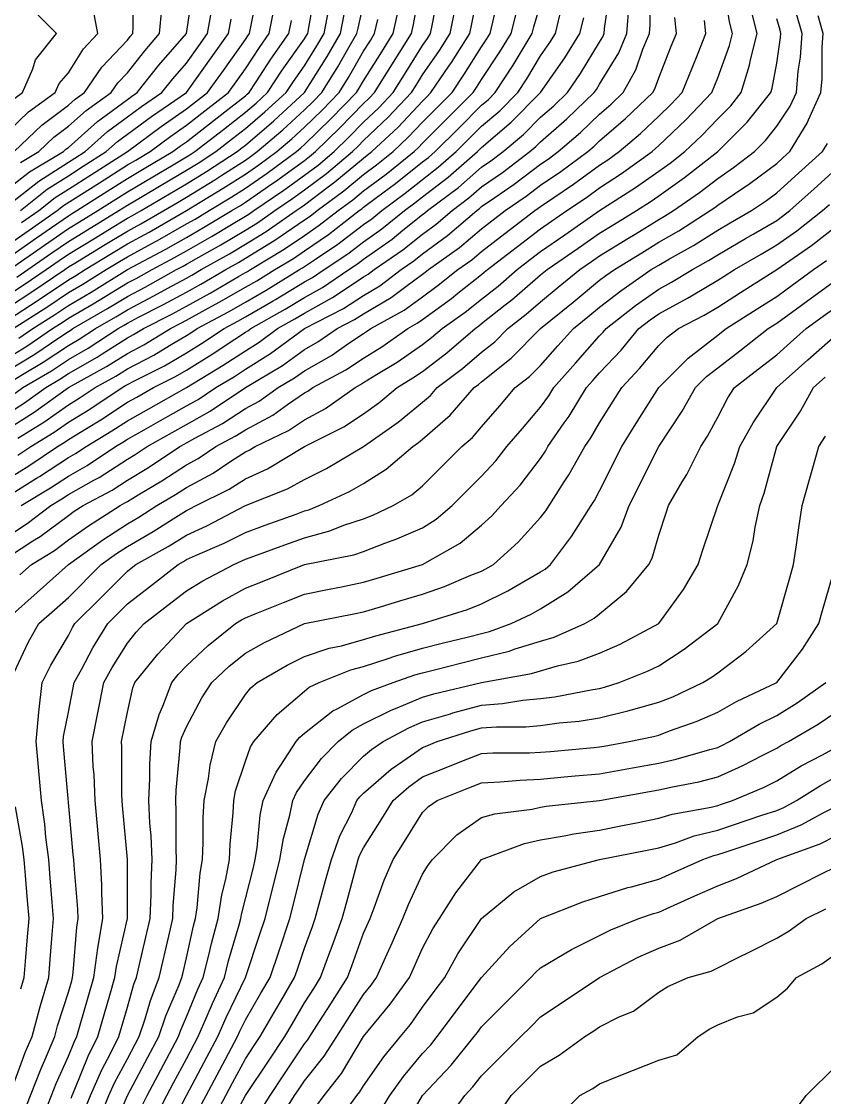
# Model space of a CAD drawing. Header units: inches. Extents: x 794995 to 811195, y 2485918 to 2508058.
# Drawn here: x 798931 to 799339, y 2490717 to 2491264 of the extents above; entities that cross this region are included whole.
import ezdxf

# ---------------------------------------------------------------- set-up
doc = ezdxf.new("R2010")
doc.units = ezdxf.units.IN
doc.header["$MEASUREMENT"] = 0
doc.layers.add('contour', color=7, linetype='Continuous')

msp = doc.modelspace()

# ---------------------------------------------------------------- linework, layer by layer
at = {"layer": 'contour'}
for points in [[(798925.16, 2491151.4), (798935.16, 2491158.36), (798949.53, 2491168.36), (798952.66, 2491170.86), (798966.41, 2491179.61), (798970.99, 2491182.53), (798985.16, 2491191.54), (798989.44, 2491194.07), (798996.7, 2491198.36), (799007.29, 2491206.23), (799015.16, 2491211.7), (799024.53, 2491218.99), (799036.59, 2491228.36), (799045.16, 2491240.36), (799052.22, 2491251.3), (799057.16, 2491258.36), (799063.16, 2491288.36)], [(798925.16, 2491080.97), (798931.83, 2491085.03), (798942.3, 2491091.22), (798955.16, 2491099.79), (798960.61, 2491102.91), (798969.01, 2491108.36), (798979.24, 2491114.28), (798985.16, 2491117.91), (798998.59, 2491124.93), (799005.69, 2491128.89), (799015.16, 2491134.07), (799017.93, 2491135.59), (799022.66, 2491138.36), (799037.1, 2491146.42), (799045.16, 2491151.22), (799055.75, 2491157.77), (799070.87, 2491168.36), (799073.42, 2491170.1), (799075.16, 2491171.36), (799087.16, 2491180.36), (799090.61, 2491182.91), (799105.16, 2491195.03), (799107.06, 2491196.46), (799109.44, 2491198.36), (799122.75, 2491210.78), (799135.16, 2491224.07), (799137.3, 2491226.22), (799139.44, 2491228.36), (799148.49, 2491241.7), (799149.85, 2491243.67), (799159.16, 2491258.36), (799160.16, 2491263.36), (799165.16, 2491288.36)], [(798930.02, 2491103.5), (798937.16, 2491108.36), (798948.15, 2491115.37), (798955.16, 2491120.1), (798966.67, 2491126.85), (798985.16, 2491138.36), (799004.72, 2491148.8), (799015.16, 2491154.73), (799023.85, 2491159.67), (799038.24, 2491168.36), (799042.55, 2491170.97), (799045.16, 2491172.65), (799059.01, 2491182.21), (799060.38, 2491183.14), (799075.16, 2491193.86), (799077.73, 2491195.79), (799080.78, 2491198.36), (799093.16, 2491210.36), (799105.16, 2491222.74), (799108.06, 2491225.46), (799110.78, 2491228.36), (799129.53, 2491258.36), (799130.54, 2491262.98), (799135.16, 2491288.36)], [(798925.16, 2491180.03), (798935.47, 2491188.05), (798952.66, 2491198.36), (798953.93, 2491199.59), (798955.16, 2491200.5), (798969.88, 2491213.65), (798971.83, 2491215.03), (798985.16, 2491224.83), (798987.19, 2491226.33), (798990.16, 2491228.36), (799001.21, 2491242.31), (799015.16, 2491258.36), (799019.03, 2491284.49)], [(798925.16, 2491032.48), (798934.98, 2491038.54), (798949.7, 2491048.36), (798953.09, 2491050.43), (798955.16, 2491051.89), (798964.39, 2491057.59), (798971.57, 2491061.95), (798985.16, 2491070.86), (798989.96, 2491073.56), (798998.49, 2491078.36), (799009.6, 2491083.92), (799015.16, 2491087.19), (799028.25, 2491095.27), (799039.7, 2491102.91), (799045.16, 2491106.49), (799046.31, 2491107.21), (799047.89, 2491108.36), (799065.32, 2491118.2), (799075.16, 2491124.15), (799084.31, 2491129.21), (799097.66, 2491138.36), (799102.16, 2491141.36), (799105.16, 2491143.65), (799119.64, 2491153.88), (799125.16, 2491158.36), (799135.16, 2491166.36), (799136.31, 2491167.21), (799137.66, 2491168.36), (799153.37, 2491180.15), (799165.16, 2491190.36), (799169.86, 2491193.66), (799176.07, 2491198.36), (799186.41, 2491207.11), (799195.16, 2491215.86), (799201.83, 2491221.69), (799208.8, 2491228.36), (799215.43, 2491238.09), (799225.16, 2491254.07), (799226.78, 2491256.74), (799227.47, 2491258.36), (799227.66, 2491260.86), (799230.78, 2491282.74)], [(798927.66, 2491198.36), (798941.69, 2491211.83), (798955.16, 2491221.93), (798958.56, 2491224.96), (798963.34, 2491228.36), (798972.19, 2491241.33), (798985.16, 2491255.03), (798986.62, 2491256.9), (798987.89, 2491258.36), (798988.16, 2491261.36), (798988.16, 2491285.36)], [(798930.45, 2490983.07), (798936.41, 2490988.36), (798948.02, 2490995.5), (798955.16, 2491000.86), (798965.4, 2491008.12), (798981.41, 2491018.36), (798983.85, 2491019.67), (798985.16, 2491020.5), (798990.61, 2491023.82), (799002.6, 2491030.92), (799015.16, 2491039.13), (799021.16, 2491042.36), (799030.16, 2491048.36), (799039.94, 2491053.58), (799045.16, 2491056.93), (799059.11, 2491064.41), (799066.59, 2491069.79), (799075.16, 2491075.63), (799076.92, 2491076.6), (799079.44, 2491078.36), (799096.16, 2491087.36), (799105.16, 2491093.36), (799114.39, 2491099.13), (799127.66, 2491108.36), (799132.49, 2491111.03), (799135.16, 2491112.98), (799149.83, 2491123.69), (799153.16, 2491126.36), (799165.16, 2491135.86), (799166.55, 2491136.97), (799168.16, 2491138.36), (799183.42, 2491150.1), (799195.16, 2491159.13), (799200.61, 2491162.91), (799208.49, 2491168.36), (799218.49, 2491175.03), (799225.16, 2491179.9), (799236.32, 2491187.2), (799251.83, 2491198.36), (799253.62, 2491199.9), (799255.16, 2491201.36), (799269.01, 2491214.51), (799282.16, 2491228.36), (799285.16, 2491235.86), (799291.16, 2491252.36), (799292.66, 2491258.36), (799291.16, 2491264.36), (799287.89, 2491285.63)], [(798931.16, 2491018.36), (798946.1, 2491027.42), (798955.16, 2491033.36), (798964.76, 2491038.76), (798979.16, 2491048.36), (798982.89, 2491050.63), (798985.16, 2491052.11), (798993.73, 2491056.93), (799001.96, 2491061.56), (799015.16, 2491068.99), (799021.16, 2491072.36), (799030.16, 2491078.36), (799039.5, 2491084.02), (799045.16, 2491087.74), (799057.85, 2491095.67), (799075.16, 2491108.36), (799094.97, 2491118.55), (799105.16, 2491125.24), (799113.39, 2491130.13), (799124.25, 2491138.36), (799130.71, 2491142.81), (799135.16, 2491146.36), (799147.85, 2491155.67), (799162.66, 2491168.36), (799164.09, 2491169.43), (799165.16, 2491170.36), (799171.83, 2491175.03), (799181.69, 2491181.83), (799195.16, 2491191.93), (799198.99, 2491194.53), (799204.16, 2491198.36), (799215.39, 2491208.13), (799225.16, 2491217.45), (799231.01, 2491222.51), (799237.16, 2491228.36), (799243.55, 2491239.97), (799247.16, 2491250.36), (799250.54, 2491258.36), (799250.87, 2491262.65), (799250.87, 2491284.07)], [(798925.16, 2491138.36), (798955.16, 2491159.23), (798960.83, 2491162.69), (798970.16, 2491168.36), (798979.33, 2491174.2), (798985.16, 2491177.91), (798998.02, 2491185.5), (799008.49, 2491191.69), (799015.16, 2491195.63), (799016.85, 2491196.67), (799019.44, 2491198.36), (799033.91, 2491209.61), (799045.16, 2491218.36), (799050.53, 2491222.99), (799056.41, 2491228.36), (799063.84, 2491239.68), (799075.16, 2491255.63), (799076.21, 2491257.31), (799076.83, 2491258.36), (799077.23, 2491260.43), (799081.01, 2491282.51)], [(798925.16, 2491094.01), (798934.08, 2491099.44), (798947.16, 2491108.36), (798952.04, 2491111.48), (798955.16, 2491113.58), (798967.79, 2491120.99), (798970.79, 2491122.73), (798985.16, 2491131.54), (798989.64, 2491133.88), (798997.66, 2491138.36), (799009.07, 2491144.45), (799015.16, 2491147.91), (799028.2, 2491155.32), (799038.1, 2491161.3), (799045.16, 2491165.5), (799046.92, 2491166.6), (799049.44, 2491168.36), (799064.72, 2491178.8), (799075.16, 2491186.36), (799082.02, 2491191.5), (799090.16, 2491198.36), (799097.77, 2491205.75), (799105.16, 2491213.36), (799112.9, 2491220.62), (799120.16, 2491228.36), (799125.93, 2491237.59), (799135.16, 2491252.36), (799137.61, 2491255.91), (799139.16, 2491258.36), (799140.16, 2491263.36), (799143.49, 2491280.03)], [(798928.06, 2491075.46), (798932.08, 2491078.36), (798946.59, 2491086.93), (798955.16, 2491092.65), (798965.16, 2491098.36), (798980.54, 2491108.36), (798983.47, 2491110.05), (798985.16, 2491111.09), (798990.87, 2491114.08), (799003.16, 2491120.36), (799015.16, 2491126.93), (799022.54, 2491130.98), (799035.16, 2491138.36), (799041.58, 2491141.94), (799045.16, 2491144.08), (799060.16, 2491153.36), (799075.16, 2491163.62), (799077.97, 2491165.55), (799081.59, 2491168.36), (799095.16, 2491178.36), (799105.16, 2491186.69), (799111.83, 2491191.69), (799120.16, 2491198.36), (799127.92, 2491205.6), (799135.16, 2491213.36), (799150.16, 2491228.36), (799156.22, 2491237.3), (799165.16, 2491251.69), (799167.83, 2491255.7), (799169.44, 2491258.36), (799170.87, 2491264.08), (799174.25, 2491279.27)], [(798931.31, 2491162.21), (798940.16, 2491168.36), (798948.49, 2491175.03), (798955.16, 2491179.27), (798966.83, 2491186.69), (798985.16, 2491198.36), (799002.37, 2491211.15), (799015.16, 2491220.03), (799025.87, 2491228.36), (799033.91, 2491239.61), (799045.16, 2491255.36), (799046.34, 2491257.18), (799047.16, 2491258.36), (799051.83, 2491281.69)], [(798925.16, 2491119.61), (798936.55, 2491126.97), (798953.28, 2491138.36), (798955.16, 2491139.67), (798958.49, 2491141.69), (798973, 2491150.52), (798985.16, 2491157.93), (798991.92, 2491161.6), (799003.62, 2491168.36), (799010.87, 2491172.65), (799015.16, 2491175.18), (799029.53, 2491183.99), (799033.16, 2491186.36), (799045.16, 2491194.07), (799047.69, 2491195.83), (799051.16, 2491198.36), (799064.08, 2491209.44), (799075.16, 2491219.54), (799079.64, 2491223.88), (799083.98, 2491228.36), (799092.07, 2491241.45), (799097.16, 2491250.36), (799101.83, 2491258.36), (799102.37, 2491261.15), (799105.16, 2491273.36)], [(798925.16, 2491057.84), (798937.74, 2491065.78), (798955.16, 2491078.36), (798974.51, 2491089.01), (798985.16, 2491095.73), (798993.43, 2491100.08), (799006.98, 2491108.36), (799012.39, 2491111.13), (799015.16, 2491112.65), (799024.63, 2491117.84), (799031.83, 2491121.7), (799045.16, 2491129.36), (799050.87, 2491132.65), (799060.16, 2491138.36), (799069.53, 2491143.99), (799075.16, 2491147.84), (799087.35, 2491156.17), (799103.02, 2491168.36), (799104.25, 2491169.27), (799105.16, 2491170.03), (799111.83, 2491175.03), (799121.39, 2491182.13), (799135.16, 2491193.07), (799138.16, 2491195.36), (799141.59, 2491198.36), (799153.37, 2491210.15), (799165.16, 2491221.93), (799168.62, 2491224.9), (799172.08, 2491228.36), (799181.21, 2491242.31), (799184.25, 2491247.45), (799190.87, 2491258.36), (799191.73, 2491261.79), (799195.16, 2491273.36)], [(798925.16, 2491023.65), (798939.01, 2491032.21), (798940.44, 2491033.08), (798955.16, 2491042.74), (798958.76, 2491044.76), (798964.16, 2491048.36), (798977.23, 2491056.29), (798985.16, 2491061.49), (798995.96, 2491067.56), (799015.16, 2491078.36), (799033.84, 2491089.68), (799045.16, 2491097.11), (799052.08, 2491101.44), (799061.52, 2491108.36), (799070.24, 2491113.28), (799075.16, 2491116.26), (799089.4, 2491124.12), (799094.25, 2491127.45), (799105.16, 2491134.61), (799107.51, 2491136.01), (799110.61, 2491138.36), (799125.16, 2491148.36), (799135.16, 2491156.36), (799142.08, 2491161.44), (799150.16, 2491168.36), (799158.73, 2491174.79), (799165.16, 2491180.36), (799175.75, 2491187.77), (799189.7, 2491198.36), (799192.66, 2491200.86), (799195.16, 2491203.36), (799208.49, 2491215.03), (799222.43, 2491228.36), (799223.54, 2491229.98), (799225.16, 2491232.65), (799234.89, 2491248.63), (799239.01, 2491258.36), (799240.16, 2491273.36)], [(798925.16, 2491087.49), (798938.13, 2491095.39), (798950.87, 2491104.07), (798955.16, 2491106.93), (798956.07, 2491107.45), (798957.47, 2491108.36), (798975.02, 2491118.5), (798985.16, 2491124.73), (798994.11, 2491129.41), (799010.16, 2491138.36), (799013.42, 2491140.1), (799015.16, 2491141.09), (799021.48, 2491144.68), (799032.62, 2491150.9), (799045.16, 2491158.36), (799051.34, 2491162.19), (799060.16, 2491168.36), (799069.07, 2491174.45), (799075.16, 2491178.86), (799086.3, 2491187.22), (799099.53, 2491198.36), (799102.39, 2491201.13), (799105.16, 2491203.99), (799117.74, 2491215.78), (799129.53, 2491228.36), (799131.7, 2491231.82), (799135.16, 2491237.36), (799143.73, 2491249.79), (799149.16, 2491258.36), (799151.83, 2491271.7)], [(798925.16, 2490961.69), (798939.28, 2490974.24), (798955.16, 2490988.36), (798972.6, 2491000.92), (798985.16, 2491009.13), (798991.01, 2491012.51), (799000.16, 2491018.36), (799009.58, 2491023.94), (799015.16, 2491027.59), (799028.66, 2491034.86), (799037.66, 2491040.86), (799045.16, 2491045.63), (799047.03, 2491046.49), (799050.16, 2491048.36), (799067.05, 2491056.47), (799075.16, 2491062), (799085.75, 2491067.77), (799100.87, 2491078.36), (799103.66, 2491079.86), (799105.16, 2491080.86), (799111.83, 2491085.03), (799122.19, 2491091.33), (799135.16, 2491100.18), (799139.77, 2491103.75), (799145.16, 2491108.36), (799156.79, 2491116.73), (799165.16, 2491123.36), (799173.53, 2491129.99), (799183.16, 2491138.36), (799189.94, 2491143.58), (799195.16, 2491147.59), (799207.43, 2491156.09), (799225.16, 2491168.36), (799243.45, 2491180.07), (799255.16, 2491188.36), (799261.01, 2491192.51), (799268.49, 2491198.36), (799277.05, 2491206.47), (799285.16, 2491215.03), (799291.83, 2491221.69), (799297.16, 2491228.36), (799301.31, 2491242.21), (799301.83, 2491245.03), (799305.16, 2491258.36), (799301.83, 2491271.7)], [(798925.16, 2491171.69), (798940.16, 2491183.36), (798955.16, 2491192.91), (798958.49, 2491195.03), (798963.73, 2491198.36), (798974.99, 2491208.53), (798985.16, 2491216.01), (798992.28, 2491221.24), (799002.66, 2491228.36), (799008.18, 2491235.34), (799015.16, 2491243.36), (799021.41, 2491252.11), (799025.87, 2491258.36), (799028.2, 2491271.4)], [(798925.16, 2491209.27), (798934.93, 2491218.59), (798948.49, 2491228.36), (798950.54, 2491232.98), (798955.16, 2491238.36), (798962.9, 2491250.62), (798970.16, 2491258.36), (798967.79, 2491270.99)], [(798925.16, 2491065.73), (798932.9, 2491070.62), (798943.62, 2491078.36), (798950.87, 2491082.65), (798955.16, 2491085.5), (798969.7, 2491093.82), (798972.3, 2491095.5), (798985.16, 2491103.62), (798988.26, 2491105.26), (798993.34, 2491108.36), (799007.77, 2491115.75), (799015.16, 2491119.79), (799027.16, 2491126.36), (799041.63, 2491134.83), (799045.16, 2491136.86), (799046.11, 2491137.41), (799047.66, 2491138.36), (799064.85, 2491148.67), (799075.16, 2491155.73), (799082.66, 2491160.86), (799092.3, 2491168.36), (799099.7, 2491173.82), (799105.16, 2491178.36), (799116.59, 2491186.93), (799130.87, 2491198.36), (799133.09, 2491200.43), (799135.16, 2491202.65), (799148.02, 2491215.5), (799160.87, 2491228.36), (799162.61, 2491230.91), (799165.16, 2491235.03), (799174.49, 2491249.03), (799180.16, 2491258.36), (799183.16, 2491270.36)], [(798925.16, 2490718.36), (798933.27, 2490740.25), (798936.7, 2490748.36), (798940.61, 2490762.91), (798941.04, 2490764.24), (798945.16, 2490778.36), (798945.93, 2490787.59), (798946.98, 2490800.18), (798947.66, 2490808.36), (798946.98, 2490816.54), (798945.93, 2490829.13), (798945.16, 2490838.36), (798943.73, 2490849.79), (798943.16, 2490856.36), (798941.52, 2490868.36), (798938.8, 2490898.36), (798940.16, 2490913.36), (798941.83, 2490928.36), (798946.27, 2490937.25), (798955.16, 2490952.36), (798957.23, 2490956.29), (798958.49, 2490958.36), (798971.83, 2490971.7), (798985.16, 2490985.03), (798987.03, 2490986.49), (798989.44, 2490988.36), (799005.93, 2490997.59), (799015.16, 2491003.36), (799025.44, 2491008.08), (799045.16, 2491018.36), (799066.59, 2491026.93), (799075.16, 2491031.7), (799086.27, 2491037.25), (799105.16, 2491048.36), (799122.75, 2491060.78), (799135.16, 2491070.86), (799139.16, 2491074.36), (799142.66, 2491078.36), (799155.43, 2491088.09), (799165.16, 2491096.36), (799171.83, 2491101.69), (799178.49, 2491108.36), (799187.84, 2491115.68), (799195.16, 2491122), (799204.16, 2491129.36), (799215.16, 2491138.36), (799221.07, 2491142.45), (799225.16, 2491145.28), (799239.44, 2491154.08), (799243.16, 2491156.36), (799255.16, 2491163.75), (799258.09, 2491165.44), (799262.66, 2491168.36), (799275.93, 2491177.59), (799285.16, 2491184.73), (799293.27, 2491190.25), (799303.91, 2491198.36), (799309.53, 2491203.99), (799315.16, 2491211.22), (799322.02, 2491221.5), (799325.16, 2491228.36), (799326.07, 2491239.27), (799327.16, 2491246.36), (799328.02, 2491258.36), (799325.16, 2491268.36)], [(798925.16, 2491125.86), (798932.75, 2491130.77), (798943.91, 2491138.36), (798950.54, 2491142.98), (798955.16, 2491146.19), (798968.94, 2491154.58), (798975.16, 2491158.36), (798985.16, 2491164.45), (798987.69, 2491165.83), (798992.08, 2491168.36), (799006.59, 2491176.93), (799015.16, 2491182), (799025.3, 2491188.22), (799040.87, 2491198.36), (799043.28, 2491200.24), (799045.16, 2491201.69), (799059.49, 2491214.03), (799075.16, 2491228.36), (799086.74, 2491246.78), (799093.49, 2491258.36), (799095.39, 2491268.13)], [(798925.16, 2491003.36), (798934.29, 2491009.23), (798946.16, 2491018.36), (798951.76, 2491021.76), (798955.16, 2491023.99), (798968.02, 2491031.22), (798970.81, 2491032.71), (798985.16, 2491041.93), (798989.16, 2491044.36), (798995.16, 2491048.36), (799007.96, 2491055.56), (799015.16, 2491059.61), (799027.16, 2491066.36), (799045.16, 2491078.36), (799063.91, 2491089.61), (799075.16, 2491097.65), (799081.98, 2491101.54), (799091.83, 2491108.36), (799100.63, 2491112.89), (799105.16, 2491115.86), (799119.28, 2491124.24), (799126.59, 2491129.79), (799135.16, 2491136.05), (799136.49, 2491137.03), (799138.16, 2491138.36), (799153.91, 2491149.61), (799165.16, 2491159.13), (799170.38, 2491163.14), (799177.16, 2491168.36), (799187.81, 2491175.71), (799195.16, 2491181.22), (799205.37, 2491188.15), (799219.16, 2491198.36), (799222.37, 2491201.15), (799225.16, 2491203.82), (799238.33, 2491215.19), (799252.16, 2491228.36), (799253.22, 2491230.3), (799255.16, 2491235.86), (799261.59, 2491251.93), (799264.16, 2491258.36), (799263.34, 2491266.54)], [(798927.16, 2491108.36), (798944.25, 2491119.27), (798955.16, 2491126.62), (798962.56, 2491130.96), (798974.44, 2491138.36), (798981.1, 2491142.42), (798985.16, 2491144.88), (798999.44, 2491152.65), (799000.38, 2491153.14), (799015.16, 2491161.54), (799019.51, 2491164.01), (799026.7, 2491168.36), (799038.2, 2491175.32), (799045.16, 2491179.79), (799056.15, 2491187.37), (799071.16, 2491198.36), (799073.31, 2491200.21), (799075.16, 2491201.89), (799088.59, 2491214.93), (799101.63, 2491228.36), (799102.98, 2491230.54), (799105.16, 2491234.36), (799114.39, 2491249.13), (799120.16, 2491258.36), (799122.85, 2491270.67)], [(798927.95, 2491225.57), (798931.83, 2491228.36), (798937.16, 2491240.36), (798938.49, 2491245.03), (798949.16, 2491258.36), (798937.16, 2491270.36)], [(798928.96, 2491134.56), (798934.53, 2491138.36), (798946.7, 2491146.82), (798955.16, 2491152.71), (798964.89, 2491158.63), (798980.87, 2491168.36), (798985.16, 2491171.09), (798991.83, 2491175.03), (799002.3, 2491181.22), (799015.16, 2491188.82), (799021.07, 2491192.45), (799030.16, 2491198.36), (799038.6, 2491204.92), (799045.16, 2491210.03), (799055.01, 2491218.51), (799065.78, 2491228.36), (799069.5, 2491234.02), (799075.16, 2491242), (799081.48, 2491252.05), (799085.16, 2491258.36), (799087.57, 2491270.78)], [(798929.44, 2491052.65), (798942.75, 2491060.78), (798955.16, 2491069.54), (798960.61, 2491072.91), (798968.8, 2491078.36), (798979.35, 2491084.17), (798985.16, 2491087.84), (798998.61, 2491094.91), (799006.59, 2491099.79), (799015.16, 2491104.83), (799017.34, 2491106.18), (799020.61, 2491108.36), (799036.59, 2491116.93), (799045.16, 2491121.86), (799055.64, 2491127.89), (799072.66, 2491138.36), (799074.22, 2491139.3), (799075.16, 2491139.94), (799080.16, 2491143.36), (799092.16, 2491151.36), (799105.16, 2491161.3), (799109.3, 2491164.22), (799114.39, 2491168.36), (799126.31, 2491177.21), (799135.16, 2491184.24), (799143.16, 2491190.36), (799152.3, 2491198.36), (799158.73, 2491204.79), (799165.16, 2491211.22), (799174.39, 2491219.13), (799183.62, 2491228.36), (799188.18, 2491235.34), (799195.16, 2491247.11), (799199.77, 2491253.75), (799202.66, 2491258.36), (799205.16, 2491268.36)], [(798929.52, 2491044), (798936.07, 2491048.36), (798947.92, 2491055.6), (798955.16, 2491060.71), (798966.07, 2491067.45), (798982.43, 2491078.36), (798984.19, 2491079.33), (798985.16, 2491079.94), (798988.49, 2491081.69), (799004.05, 2491089.47), (799015.16, 2491096.01), (799022.8, 2491100.73), (799034.25, 2491108.36), (799041.35, 2491112.17), (799045.16, 2491114.36), (799059.28, 2491122.48), (799060.41, 2491123.12), (799075.16, 2491132.05), (799079.23, 2491134.29), (799085.16, 2491138.36), (799097.16, 2491146.36), (799105.16, 2491152.48), (799114.47, 2491159.05), (799125.93, 2491168.36), (799131.22, 2491172.3), (799135.16, 2491175.42), (799148.16, 2491185.36), (799163.02, 2491198.36), (799164.09, 2491199.43), (799165.16, 2491200.5), (799180.16, 2491213.36), (799195.16, 2491228.36), (799207.47, 2491246.05), (799215.16, 2491258.36), (799217.16, 2491266.36)], [(798930.78, 2491192.74), (798940.16, 2491198.36), (798947.81, 2491205.71), (798955.16, 2491211.22), (798964.22, 2491219.3), (798976.98, 2491228.36), (798980.29, 2491233.23), (798985.16, 2491238.36), (798993.94, 2491249.58), (799001.52, 2491258.36), (799002.66, 2491270.86)], [(798932.85, 2490710.67), (798935.87, 2490718.36), (798941.31, 2490732.21), (798943.16, 2490736.36), (798948.24, 2490748.36), (798949.7, 2490753.82), (798955.16, 2490770.86), (798956.83, 2490776.7), (798957.3, 2490778.36), (798957.66, 2490780.86), (798959.44, 2490804.07), (798960.16, 2490808.36), (798959.96, 2490813.16), (798958.02, 2490835.5), (798957.89, 2490838.36), (798957.66, 2490840.86), (798952.66, 2490895.86), (798952.43, 2490898.36), (798952.66, 2490900.86), (798955.16, 2490913.36), (798958.16, 2490928.36), (798961.83, 2490935.03), (798967.57, 2490945.95), (798975.16, 2490958.36), (798980.16, 2490963.36), (798985.16, 2490968.36), (798996.41, 2490977.11), (799010.87, 2490988.36), (799013.62, 2490989.9), (799015.16, 2490990.86), (799019.77, 2490992.98), (799034.25, 2490999.27), (799045.16, 2491004.73), (799055.16, 2491008.36), (799070.87, 2491014.07), (799075.16, 2491015.63), (799077.3, 2491016.22), (799082.66, 2491018.36), (799097.96, 2491025.56), (799105.16, 2491029.61), (799116.7, 2491036.82), (799130.16, 2491048.36), (799133.09, 2491050.43), (799135.16, 2491052.11), (799149.16, 2491064.36), (799161.41, 2491078.36), (799163.54, 2491079.98), (799165.16, 2491081.36), (799180.16, 2491093.36), (799195.16, 2491108.36), (799211.66, 2491121.86), (799225.16, 2491132.91), (799228.24, 2491135.29), (799232.66, 2491138.36), (799246.59, 2491146.93), (799255.16, 2491152.21), (799265.4, 2491158.12), (799281.41, 2491168.36), (799283.62, 2491169.9), (799285.16, 2491171.09), (799293.73, 2491176.93), (799301.44, 2491182.08), (799315.16, 2491192.36), (799318.32, 2491195.2), (799321.83, 2491198.36), (799330.68, 2491212.84), (799331.31, 2491214.51), (799337.66, 2491228.36), (799338.24, 2491235.28), (799338.24, 2491251.44), (799338.73, 2491258.36), (799336.16, 2491267.36)], [(798925.16, 2490928.36), (798934.76, 2490948.76), (798940.16, 2490958.36), (798948.1, 2490965.42), (798955.16, 2490971.7), (798971.83, 2490988.36), (798979.58, 2490993.94), (798985.16, 2490997.59), (798998.33, 2491005.19), (799008.49, 2491011.69), (799015.16, 2491015.86), (799016.87, 2491016.65), (799020.16, 2491018.36), (799036.83, 2491026.69), (799045.16, 2491032), (799056.41, 2491037.11), (799075.16, 2491048.36), (799095.16, 2491058.36), (799105.16, 2491065.03), (799112.9, 2491070.62), (799122.3, 2491078.36), (799130.29, 2491083.23), (799135.16, 2491086.54), (799147.47, 2491096.05), (799161.83, 2491108.36), (799163.76, 2491109.76), (799165.16, 2491110.86), (799177.16, 2491120.36), (799180.53, 2491123), (799195.16, 2491135.63), (799198.49, 2491138.36), (799214.25, 2491149.27), (799225.16, 2491156.82), (799232.3, 2491161.22), (799243.91, 2491168.36), (799250.77, 2491172.75), (799255.16, 2491175.86), (799268.33, 2491185.19), (799285.16, 2491198.36), (799300.16, 2491213.36), (799312.16, 2491228.36), (799312.85, 2491230.67), (799315.16, 2491243.36), (799317.16, 2491256.36), (799317.3, 2491258.36), (799316.83, 2491260.03), (799315.16, 2491265.86)], [(798925.16, 2491113.36), (798939.28, 2491122.48), (798940.35, 2491123.17), (798955.16, 2491133.14), (798958.45, 2491135.07), (798963.73, 2491138.36), (798977.05, 2491146.47), (798985.16, 2491151.4), (798996.15, 2491157.37), (799015.16, 2491168.36), (799033.85, 2491179.67), (799045.16, 2491186.93), (799051.92, 2491191.6), (799061.16, 2491198.36), (799068.7, 2491204.82), (799075.16, 2491210.71), (799084.11, 2491219.41), (799092.81, 2491228.36), (799097.52, 2491236), (799105.16, 2491249.36), (799108.62, 2491254.9), (799110.78, 2491258.36), (799112.36, 2491265.56)], [(798925.16, 2491144.88), (798939.01, 2491154.51), (798946.59, 2491159.79), (798955.16, 2491165.75), (798956.78, 2491166.74), (798959.44, 2491168.36), (798975.16, 2491178.36), (798985.16, 2491184.73), (798993.73, 2491189.79), (799008.24, 2491198.36), (799012.21, 2491201.31), (799015.16, 2491203.36), (799029.22, 2491214.3), (799037.66, 2491220.86), (799045.16, 2491226.7), (799046.05, 2491227.47), (799047.03, 2491228.36), (799050.61, 2491233.82), (799058.1, 2491245.42), (799067.16, 2491258.36), (799068.49, 2491265.03)], [(798925.16, 2490992.65), (798937.16, 2491000.36), (798940.87, 2491002.65), (798955.16, 2491013.36), (798958.09, 2491015.44), (798962.66, 2491018.36), (798977.33, 2491026.19), (798985.16, 2491031.22), (798995.83, 2491037.7), (799011.83, 2491048.36), (799013.96, 2491049.56), (799015.16, 2491050.24), (799019.44, 2491052.65), (799033.42, 2491060.1), (799045.16, 2491067.65), (799052.14, 2491071.38), (799061.83, 2491078.36), (799070.16, 2491083.36), (799075.16, 2491086.93), (799088.8, 2491094.73), (799097.66, 2491100.86), (799105.16, 2491105.86), (799106.7, 2491106.82), (799108.91, 2491108.36), (799125.83, 2491117.69), (799135.16, 2491124.51), (799143.16, 2491130.36), (799153.16, 2491138.36), (799160.16, 2491143.36), (799165.16, 2491147.59), (799176.9, 2491156.62), (799192.16, 2491168.36), (799193.93, 2491169.59), (799195.16, 2491170.5), (799201.83, 2491175.03), (799211.83, 2491181.7), (799225.16, 2491191.44), (799229.34, 2491194.18), (799235.16, 2491198.36), (799245.93, 2491207.59), (799255.16, 2491216.36), (799261.31, 2491222.21), (799267.16, 2491228.36), (799272.3, 2491241.22), (799275.16, 2491248.36), (799279.16, 2491258.36), (799278.49, 2491265.03)], [(798930.78, 2491168.36), (798944.33, 2491179.19), (798955.16, 2491186.09), (798962.66, 2491190.86), (798974.44, 2491198.36), (798980.07, 2491203.45), (798985.16, 2491207.19), (798997.36, 2491216.16), (799015.16, 2491228.36), (799036.59, 2491258.36), (799037.89, 2491265.63)], [(798941.04, 2490704.24), (798946.59, 2490718.36), (798949, 2490724.52), (798955.16, 2490738.36), (798958.02, 2490745.5), (798959.44, 2490748.36), (798961.16, 2490754.36), (798965.16, 2490768.36), (798968.02, 2490778.36), (798970.16, 2490793.36), (798972.66, 2490808.36), (798972.12, 2490821.4), (798972.12, 2490825.32), (798971.52, 2490838.36), (798968.8, 2490868.36), (798968.2, 2490881.4), (798967.79, 2490885.73), (798967.16, 2490898.36), (798973.16, 2490928.36), (798977.42, 2490936.1), (798985.16, 2490948.36), (798989.6, 2490953.92), (798993.73, 2490958.36), (799005.78, 2490967.74), (799015.16, 2490975.03), (799023.43, 2490980.08), (799039.16, 2490988.36), (799043.34, 2490990.18), (799045.16, 2490991.09), (799049.44, 2490992.65), (799065.16, 2490998.36), (799075.16, 2491002), (799088.02, 2491005.5), (799095.16, 2491008.36), (799105.16, 2491011.69), (799109.96, 2491013.56), (799120.16, 2491018.36), (799129.7, 2491023.82), (799135.16, 2491028.36), (799145.16, 2491038.36), (799155.16, 2491048.36), (799160.54, 2491052.98), (799165.16, 2491058.36), (799174.39, 2491069.13), (799182.3, 2491078.36), (799189.53, 2491083.99), (799195.16, 2491089.61), (799203.98, 2491099.54), (799211.83, 2491108.36), (799219.16, 2491114.36), (799225.16, 2491119.27), (799235.93, 2491127.59), (799251.41, 2491138.36), (799255.16, 2491140.67), (799260.61, 2491143.82), (799272.85, 2491150.67), (799285.16, 2491158.36), (799291.48, 2491162.05), (799302.3, 2491168.36), (799310.02, 2491173.5), (799315.16, 2491177.36), (799326.21, 2491187.31), (799338.49, 2491198.36), (799341.02, 2491202.5)], [(798956.49, 2490717.03), (798957.03, 2490718.36), (798958.49, 2490721.69), (798965.16, 2490738.36), (798970.16, 2490748.36), (798973.49, 2490760.03), (798976.16, 2490769.36), (798978.73, 2490778.36), (798979.53, 2490783.99), (798985.16, 2490808.36), (798985.16, 2490838.36), (798982.66, 2490865.86), (798982.43, 2490868.36), (798982.3, 2490871.22), (798982.3, 2490895.5), (798982.16, 2490898.36), (798985.16, 2490913.36), (798987.89, 2490925.63), (798988.91, 2490928.36), (799000.68, 2490942.84), (799015.16, 2490958.36), (799033.55, 2490969.97), (799045.16, 2490976.36), (799053.73, 2490979.79), (799075.16, 2490988.36), (799100.16, 2490993.36), (799105.16, 2490995.03), (799116.07, 2490999.27), (799122.12, 2491001.4), (799135.16, 2491007.11), (799142.08, 2491011.44), (799150.16, 2491018.36), (799165.16, 2491033.36), (799172.36, 2491041.16), (799178.02, 2491048.36), (799185.93, 2491057.59), (799195.16, 2491068.36), (799199.3, 2491074.22), (799201.83, 2491078.36), (799212.81, 2491090.71), (799225.16, 2491104.61), (799226.98, 2491106.54), (799228.49, 2491108.36), (799243.45, 2491120.07), (799255.16, 2491128.36), (799261.65, 2491131.88), (799272.3, 2491138.36), (799280.54, 2491142.98), (799285.16, 2491145.86), (799299.37, 2491154.15), (799303.16, 2491156.36), (799315.16, 2491163.36), (799318.09, 2491165.44), (799321.83, 2491168.36), (799334.11, 2491179.41), (799345.16, 2491189.36)], [(798963.16, 2490710.36), (798966.41, 2490718.36), (798972.12, 2490731.4), (798976.59, 2490739.79), (798980.87, 2490748.36), (798985.16, 2490763.36), (798988.49, 2490775.03), (798989.77, 2490778.36), (798991.16, 2490784.36), (798994.53, 2490798.99), (798996.7, 2490808.36), (798997.16, 2490820.36), (798997.16, 2490826.36), (798997.66, 2490838.36), (798997.16, 2490850.36), (798996.59, 2490856.93), (798996.07, 2490868.36), (798996.59, 2490879.79), (798996.59, 2490886.93), (798997.16, 2490898.36), (799001.31, 2490912.21), (799003.16, 2490916.36), (799007.66, 2490928.36), (799011.02, 2490932.5), (799015.16, 2490936.93), (799026.27, 2490947.25), (799040.16, 2490958.36), (799043.22, 2490960.3), (799045.16, 2490961.36), (799050.16, 2490963.36), (799064.44, 2490969.07), (799075.16, 2490973.36), (799087.66, 2490975.86), (799093.91, 2490977.11), (799105.16, 2490979.36), (799112.08, 2490981.44), (799135.16, 2490988.36), (799154.25, 2490999.27), (799165.16, 2491008.36), (799170.38, 2491013.14), (799175.16, 2491018.36), (799184.72, 2491028.8), (799195.16, 2491042.36), (799197.56, 2491045.96), (799198.91, 2491048.36), (799207.16, 2491060.36), (799209.64, 2491063.88), (799218.49, 2491078.36), (799221.63, 2491081.89), (799225.16, 2491085.86), (799236.07, 2491097.45), (799245.16, 2491108.36), (799250.77, 2491112.75), (799255.16, 2491115.86), (799269.75, 2491123.77), (799271.83, 2491125.03), (799285.16, 2491132.91), (799288.49, 2491135.03), (799293.73, 2491138.36), (799307.26, 2491146.26), (799315.16, 2491150.86), (799325.4, 2491158.12), (799338.49, 2491168.36), (799342, 2491171.52)], [(798969.83, 2490703.69), (798975.78, 2490718.36), (798978.64, 2490724.88), (798985.16, 2490737.11), (798989.07, 2490744.45), (798991.16, 2490748.36), (798994.16, 2490757.36), (798996.83, 2490766.69), (799001.31, 2490778.36), (799006.16, 2490799.36), (799008.24, 2490808.36), (799008.49, 2490815.03), (799009.94, 2490833.14), (799010.16, 2490838.36), (799009.94, 2490843.58), (799009.94, 2490863.14), (799009.7, 2490868.36), (799009.94, 2490873.58), (799012, 2490895.2), (799012.16, 2490898.36), (799012.85, 2490900.67), (799015.16, 2490905.86), (799022.98, 2490920.54), (799028.02, 2490928.36), (799036.88, 2490936.64), (799045.16, 2490943.36), (799054.76, 2490948.76), (799075.16, 2490958.36), (799100.16, 2490963.36), (799105.16, 2490964.36), (799113.73, 2490966.93), (799123.62, 2490969.9), (799135.16, 2490973.36), (799146.27, 2490977.25), (799159.7, 2490982.91), (799165.16, 2490985.03), (799167.38, 2490986.14), (799171.16, 2490988.36), (799183.73, 2490999.79), (799195.16, 2491012.36), (799197.77, 2491015.75), (799207.16, 2491030.36), (799209.56, 2491033.96), (799217.66, 2491048.36), (799220.71, 2491052.81), (799225.16, 2491060.36), (799232.08, 2491071.44), (799236.41, 2491078.36), (799245.48, 2491088.04), (799255.16, 2491099.79), (799259.44, 2491104.07), (799265.16, 2491108.36), (799278.3, 2491115.22), (799285.16, 2491119.27), (799296.83, 2491126.69), (799315.16, 2491138.36), (799332.85, 2491150.67), (799345.16, 2491160.18)], [(798976.22, 2490697.3), (798985.16, 2490718.36), (798995.59, 2490737.93), (799001.16, 2490748.36), (799004.66, 2490758.86), (799011.41, 2490774.61), (799012.85, 2490778.36), (799013.28, 2490780.24), (799015.16, 2490788.36), (799018.8, 2490804.72), (799019.77, 2490808.36), (799020.61, 2490813.82), (799022.08, 2490831.44), (799023.34, 2490838.36), (799023.73, 2490846.93), (799023.73, 2490859.79), (799024.16, 2490868.36), (799026.41, 2490879.61), (799027.16, 2490886.36), (799030.16, 2490898.36), (799035.56, 2490907.96), (799045.16, 2490922.36), (799047.89, 2490925.63), (799051.16, 2490928.36), (799066.27, 2490937.25), (799075.16, 2490941.7), (799087.66, 2490945.86), (799093.91, 2490947.11), (799105.16, 2490950.18), (799111.37, 2490952.15), (799135.16, 2490958.36), (799157.96, 2490965.56), (799165.16, 2490968.36), (799178.49, 2490975.03), (799186.59, 2490979.79), (799195.16, 2490984.61), (799197.47, 2490986.05), (799200.16, 2490988.36), (799210.87, 2491002.65), (799213.16, 2491006.36), (799220.87, 2491018.36), (799222.55, 2491020.97), (799225.16, 2491025.86), (799236.41, 2491048.36), (799243.62, 2491059.9), (799255.16, 2491078.36), (799270.16, 2491093.36), (799285.16, 2491105.03), (799287.03, 2491106.49), (799289.44, 2491108.36), (799305.16, 2491118.36), (799315.16, 2491124.73), (799323.05, 2491130.47), (799333.91, 2491138.36), (799340.54, 2491142.98)], [(798991.83, 2490711.69), (798995.16, 2490718.36), (799002.12, 2490731.4), (799006.59, 2490739.79), (799011.16, 2490748.36), (799012.16, 2490751.36), (799015.16, 2490758.36), (799021.01, 2490772.51), (799023.73, 2490778.36), (799026.59, 2490789.79), (799027.89, 2490795.63), (799031.31, 2490808.36), (799033.16, 2490820.36), (799035.16, 2490828.36), (799036.98, 2490838.36), (799037.33, 2490846.19), (799038.84, 2490862.05), (799039.16, 2490868.36), (799040.16, 2490873.36), (799045.16, 2490888.36), (799047.77, 2490895.75), (799049.44, 2490898.36), (799061.31, 2490912.21), (799075.16, 2490924.07), (799077.56, 2490925.96), (799082.66, 2490928.36), (799098.73, 2490934.79), (799105.16, 2490936.54), (799117.16, 2490940.36), (799121.61, 2490941.91), (799135.16, 2490945.86), (799145.16, 2490948.36), (799158.49, 2490951.69), (799165.16, 2490953.36), (799169.16, 2490954.36), (799180.16, 2490958.36), (799190.36, 2490963.16), (799195.16, 2490965.86), (799209.01, 2490974.51), (799225.16, 2490988.36), (799236.07, 2491007.45), (799240.16, 2491018.36), (799255.16, 2491048.36), (799267.16, 2491066.36), (799273.91, 2491078.36), (799279.53, 2491083.99), (799285.16, 2491088.36), (799296.41, 2491097.11), (799310.87, 2491108.36), (799315.16, 2491111.09), (799325.16, 2491118.36), (799330.95, 2491122.57), (799345.16, 2491132.91)], [(798998.49, 2490705.03), (799005.16, 2490718.36), (799008.64, 2490724.88), (799015.16, 2490737.11), (799019.07, 2490744.45), (799021.16, 2490748.36), (799025.75, 2490758.95), (799028.33, 2490765.19), (799034.44, 2490778.36), (799036.59, 2490786.93), (799042, 2490805.2), (799042.85, 2490808.36), (799043.16, 2490810.36), (799045.16, 2490818.36), (799049.16, 2490834.36), (799050.16, 2490838.36), (799051.16, 2490844.36), (799052.66, 2490860.86), (799054.16, 2490868.36), (799060.68, 2490882.84), (799063.16, 2490886.36), (799070.87, 2490898.36), (799072.85, 2490900.67), (799075.16, 2490902.65), (799089.56, 2490913.96), (799091.83, 2490915.03), (799105.16, 2490922.36), (799109.16, 2490924.36), (799120.16, 2490928.36), (799131.29, 2490932.23), (799135.16, 2490933.36), (799141.83, 2490935.03), (799155.16, 2490938.36), (799165.16, 2490940.86), (799179.16, 2490944.36), (799182.3, 2490945.5), (799195.16, 2490949.36), (799202.08, 2490951.44), (799217.66, 2490958.36), (799222.43, 2490961.09), (799225.16, 2490963.36), (799238.8, 2490974.73), (799250.16, 2490988.36), (799251.83, 2490991.69), (799255.16, 2491003.36), (799258.91, 2491014.61), (799260.16, 2491018.36), (799267.16, 2491030.36), (799269.44, 2491034.08), (799276.59, 2491048.36), (799279.94, 2491053.58), (799285.16, 2491063.36), (799290.38, 2491073.14), (799293.73, 2491078.36), (799305.78, 2491087.74), (799315.16, 2491095.03), (799322.22, 2491101.3), (799330.16, 2491108.36), (799338.84, 2491114.68), (799345.16, 2491119.27)], [(799004.95, 2490698.57), (799015.16, 2490718.36), (799025.59, 2490737.93), (799031.16, 2490748.36), (799035.39, 2490758.13), (799045.16, 2490778.36), (799052.66, 2490800.86), (799055.16, 2490808.36), (799062.66, 2490838.36), (799064.44, 2490849.07), (799067.66, 2490860.86), (799069.16, 2490868.36), (799071.02, 2490872.5), (799075.16, 2490878.36), (799083.73, 2490889.79), (799092.3, 2490898.36), (799099.35, 2490904.17), (799105.16, 2490907.36), (799119.16, 2490914.36), (799122.3, 2490915.5), (799135.16, 2490920.86), (799140.97, 2490922.56), (799165.16, 2490928.36), (799190.54, 2490932.98), (799203.73, 2490936.93), (799214.25, 2490939.27), (799225.16, 2490943.36), (799235.59, 2490947.93), (799255.16, 2490958.36), (799267.79, 2490975.73), (799275.16, 2490988.36), (799277.66, 2490995.86), (799285.16, 2491018.36), (799293.73, 2491039.79), (799296.41, 2491048.36), (799303.16, 2491060.36), (799315.16, 2491078.36), (799331.04, 2491092.48), (799345.16, 2491105.03)], [(799021.68, 2490711.84), (799025.16, 2490718.36), (799032.12, 2490731.4), (799036.59, 2490739.79), (799041.16, 2490748.36), (799042.37, 2490751.15), (799045.16, 2490756.93), (799053.05, 2490770.47), (799057.66, 2490778.36), (799062.03, 2490791.49), (799067.66, 2490808.36), (799069.16, 2490814.36), (799075.16, 2490838.36), (799082.08, 2490861.44), (799085.16, 2490868.36), (799093.91, 2490879.61), (799105.16, 2490890.86), (799109.16, 2490894.36), (799115.16, 2490898.36), (799128.1, 2490905.42), (799135.16, 2490908.36), (799149.28, 2490912.48), (799150.61, 2490912.91), (799165.16, 2490916.82), (799175.87, 2490917.65), (799186.16, 2490919.36), (799195.16, 2490920.18), (799202.36, 2490921.16), (799221.63, 2490924.83), (799225.16, 2490925.36), (799227.56, 2490925.96), (799235.16, 2490928.36), (799249.44, 2490934.08), (799255.16, 2490936.93), (799268.2, 2490945.32), (799285.16, 2490958.36), (799295.75, 2490977.77), (799300.16, 2490988.36), (799303.16, 2491000.36), (799304.25, 2491007.45), (799306.59, 2491018.36), (799308.84, 2491024.68), (799315.16, 2491048.36), (799327.16, 2491066.36), (799333.91, 2491078.36), (799339.86, 2491083.65)], [(799028.2, 2490705.32), (799035.16, 2490718.36), (799038.64, 2490724.88), (799045.16, 2490737.11), (799049.66, 2490743.86), (799052.66, 2490748.36), (799060.95, 2490762.57), (799063.16, 2490766.36), (799070.16, 2490778.36), (799071.41, 2490782.11), (799075.16, 2490793.36), (799079.16, 2490804.36), (799080.61, 2490808.36), (799082.66, 2490815.86), (799085.87, 2490827.65), (799088.8, 2490838.36), (799093.16, 2490850.36), (799099.16, 2490862.36), (799101.83, 2490868.36), (799103.28, 2490870.24), (799105.16, 2490872.11), (799119.16, 2490884.36), (799125.16, 2490888.36), (799135.16, 2490895.36), (799137.3, 2490896.22), (799142.66, 2490898.36), (799159.7, 2490903.82), (799165.16, 2490905.28), (799172.66, 2490905.86), (799187.66, 2490905.86), (799195.16, 2490906.54), (799204.63, 2490907.84), (799214.72, 2490908.8), (799225.16, 2490910.36), (799239.56, 2490913.96), (799241.31, 2490914.51), (799255.16, 2490918.36), (799262.36, 2490921.16), (799277.66, 2490928.36), (799282.3, 2490931.22), (799285.16, 2490933.36), (799299.44, 2490944.08), (799315.16, 2490958.36), (799321.83, 2490981.69), (799323.73, 2490988.36), (799325.16, 2490998.36), (799326.41, 2491007.11), (799328.02, 2491018.36), (799331.83, 2491031.7), (799333.16, 2491036.36), (799336.59, 2491048.36), (799339.94, 2491053.58)], [(799034.72, 2490698.8), (799045.16, 2490718.36), (799057.16, 2490736.36), (799065.16, 2490748.36), (799068.84, 2490754.68), (799075.16, 2490765.5), (799080.16, 2490773.36), (799083.34, 2490778.36), (799088.02, 2490791.22), (799089.16, 2490794.36), (799094.25, 2490808.36), (799096.59, 2490816.93), (799102.43, 2490838.36), (799103.16, 2490840.36), (799105.16, 2490844.36), (799114.39, 2490859.13), (799120.16, 2490868.36), (799128.1, 2490875.42), (799135.16, 2490880.36), (799148.02, 2490885.5), (799155.16, 2490888.36), (799165.16, 2490892.36), (799170.87, 2490892.65), (799189.44, 2490892.65), (799195.16, 2490892.91), (799200.16, 2490893.36), (799222.16, 2490895.36), (799225.16, 2490895.63), (799227.47, 2490896.05), (799240.16, 2490898.36), (799252.55, 2490900.97), (799255.16, 2490901.69), (799260.61, 2490903.82), (799274.72, 2490908.8), (799285.16, 2490913.36), (799294.76, 2490918.76), (799315.16, 2490928.36), (799328.2, 2490945.32), (799336.59, 2490958.36), (799338.49, 2490965.03), (799345.16, 2490988.36)], [(799052.85, 2490710.67), (799057.66, 2490718.36), (799064.66, 2490728.86), (799075.16, 2490744.61), (799076.83, 2490746.7), (799077.89, 2490748.36), (799082.66, 2490755.86), (799088.49, 2490765.03), (799096.98, 2490778.36), (799099.16, 2490784.36), (799105.16, 2490800.86), (799108.49, 2490808.36), (799110.61, 2490813.82), (799115.59, 2490827.93), (799120.16, 2490838.36), (799125.93, 2490847.59), (799135.16, 2490862.36), (799138.16, 2490865.36), (799142.66, 2490868.36), (799158.73, 2490874.79), (799165.16, 2490877.36), (799174.63, 2490877.84), (799184.72, 2490878.8), (799195.16, 2490879.27), (799207.16, 2490880.36), (799212.66, 2490880.86), (799225.16, 2490882), (799241.83, 2490885.03), (799255.16, 2490887.45), (799264.05, 2490889.47), (799281.16, 2490894.36), (799285.16, 2490895.36), (799287.23, 2490896.29), (799291.16, 2490898.36), (799306.27, 2490907.25), (799315.16, 2490911.7), (799325.5, 2490918.02), (799340.16, 2490928.36)], [(799061.83, 2490705.03), (799070.16, 2490718.36), (799072.16, 2490721.36), (799075.16, 2490725.86), (799085.16, 2490738.36), (799091.52, 2490748.36), (799096.83, 2490756.69), (799105.16, 2490769.79), (799109.03, 2490774.49), (799111.83, 2490778.36), (799117.16, 2490790.36), (799119.01, 2490794.51), (799125.16, 2490808.36), (799127.96, 2490815.56), (799135.16, 2490830.86), (799138.02, 2490835.5), (799140.16, 2490838.36), (799152.66, 2490850.86), (799165.16, 2490859.79), (799171.83, 2490861.69), (799190.87, 2490864.07), (799195.16, 2490865.03), (799198.02, 2490865.5), (799225.16, 2490868.36), (799250.54, 2490872.98), (799255.16, 2490873.82), (799262.22, 2490875.42), (799275.56, 2490877.96), (799285.16, 2490880.36), (799297.57, 2490885.95), (799308.49, 2490891.69), (799315.16, 2490895.03), (799317.23, 2490896.29), (799321.16, 2490898.36), (799336.27, 2490907.25), (799345.16, 2490913.36)], [(799080.97, 2490712.56), (799085.16, 2490718.36), (799093.91, 2490729.61), (799105.16, 2490748.36), (799118.71, 2490764.81), (799128.49, 2490778.36), (799135.16, 2490793.36), (799140.38, 2490803.14), (799143.73, 2490808.36), (799152.12, 2490821.4), (799165.16, 2490838.36), (799186.98, 2490846.54), (799195.16, 2490848.36), (799207.16, 2490850.36), (799212.12, 2490851.4), (799225.16, 2490853.36), (799237.66, 2490855.86), (799243.91, 2490857.11), (799255.16, 2490859.36), (799262.08, 2490861.44), (799281.83, 2490865.03), (799285.16, 2490865.86), (799287.03, 2490866.49), (799292.66, 2490868.36), (799308.49, 2490875.03), (799315.16, 2490878.36), (799327.57, 2490885.95), (799338.49, 2490891.69), (799345.16, 2490895.36)], [(799093.16, 2490706.36), (799101.83, 2490718.36), (799103.28, 2490720.24), (799105.16, 2490723.36), (799115.5, 2490738.02), (799123.91, 2490748.36), (799128.95, 2490754.57), (799135.16, 2490763.36), (799141.59, 2490771.93), (799146.41, 2490778.36), (799153.16, 2490790.36), (799165.16, 2490808.36), (799181.52, 2490822), (799195.16, 2490829.79), (799201.48, 2490832.05), (799225.16, 2490838.36), (799250.16, 2490843.36), (799255.16, 2490844.36), (799263.73, 2490846.93), (799273.16, 2490850.36), (799285.16, 2490853.36), (799307.66, 2490860.86), (799315.16, 2490863.36), (799318.69, 2490864.83), (799325.16, 2490868.36), (799337.42, 2490876.1), (799345.16, 2490880.36)], [(798930.97, 2490772.56), (798932.66, 2490778.36), (798933.34, 2490786.54), (798934.39, 2490799.13), (798935.16, 2490808.36), (798934.39, 2490817.59), (798933.34, 2490830.18), (798932.66, 2490838.36), (798931.83, 2490845.03), (798928.32, 2490865.2)], [(799113.43, 2490710.08), (799118.49, 2490718.36), (799125.48, 2490728.04), (799135.16, 2490739.79), (799139.3, 2490744.22), (799142.66, 2490748.36), (799165.16, 2490778.36), (799179.44, 2490794.08), (799195.16, 2490808.36), (799216.59, 2490816.93), (799225.16, 2490819.61), (799239.44, 2490824.08), (799241.31, 2490824.51), (799255.16, 2490828.36), (799262.08, 2490831.44), (799277.66, 2490838.36), (799283.16, 2490840.36), (799285.16, 2490840.86), (799288.91, 2490842.11), (799305.78, 2490847.74), (799315.16, 2490850.86), (799327.51, 2490856.01), (799339.16, 2490862.36), (799345.16, 2490865.36)], [(799124.05, 2490699.47), (799135.16, 2490718.36), (799149.64, 2490733.88), (799161.41, 2490748.36), (799163.02, 2490750.5), (799165.16, 2490753.36), (799177.66, 2490765.86), (799190.16, 2490778.36), (799192.55, 2490780.97), (799195.16, 2490783.36), (799207.16, 2490790.36), (799210.87, 2490792.65), (799225.16, 2490799.79), (799230.87, 2490802.65), (799245.16, 2490808.36), (799252.55, 2490810.97), (799255.16, 2490811.69), (799261.16, 2490814.36), (799273.62, 2490819.9), (799285.16, 2490825.03), (799294.76, 2490828.76), (799315.16, 2490838.36), (799337.16, 2490846.36), (799345.16, 2490850.36)], [(799135.16, 2490688.36), (799156.59, 2490718.36), (799160.71, 2490722.81), (799165.16, 2490728.36), (799175.16, 2490738.36), (799185.16, 2490748.36), (799190.16, 2490753.36), (799195.16, 2490758.36), (799207.16, 2490766.36), (799225.16, 2490778.36), (799244.72, 2490788.8), (799255.16, 2490793.36), (799266.07, 2490797.45), (799285.16, 2490808.36), (799307.33, 2490816.19), (799315.16, 2490819.61), (799327.66, 2490825.86), (799337.66, 2490830.86), (799345.16, 2490834.61)], [(799174.16, 2490709.36), (799180.16, 2490718.36), (799195.16, 2490733.36), (799204.63, 2490738.89), (799217.66, 2490748.36), (799222.16, 2490751.36), (799225.16, 2490753.36), (799235.16, 2490758.36), (799242.3, 2490761.22), (799255.16, 2490770.86), (799259.77, 2490773.75), (799270.16, 2490778.36), (799281.83, 2490781.69), (799285.16, 2490783.36), (799295.16, 2490788.36), (799301.83, 2490791.7), (799315.16, 2490798.36), (799321.48, 2490802.05), (799330.16, 2490808.36), (799340.16, 2490813.36)], [(799205.16, 2490708.36), (799215.16, 2490718.36), (799221.63, 2490721.89), (799225.16, 2490724.36), (799235.16, 2490728.36), (799242.3, 2490731.22), (799255.16, 2490736.36), (799264.39, 2490739.13), (799275.16, 2490748.36), (799281.16, 2490752.36), (799285.16, 2490754.36), (799295.16, 2490758.36), (799303.16, 2490760.36), (799315.16, 2490768.36), (799320.61, 2490772.91), (799325.16, 2490778.36), (799338.1, 2490785.42), (799345.16, 2490790.36)], [(799323.73, 2490709.79), (799330.16, 2490718.36), (799345.16, 2490733.36)]]:
    msp.add_lwpolyline(points, dxfattribs=at)

doc.saveas('drawing.dxf')
